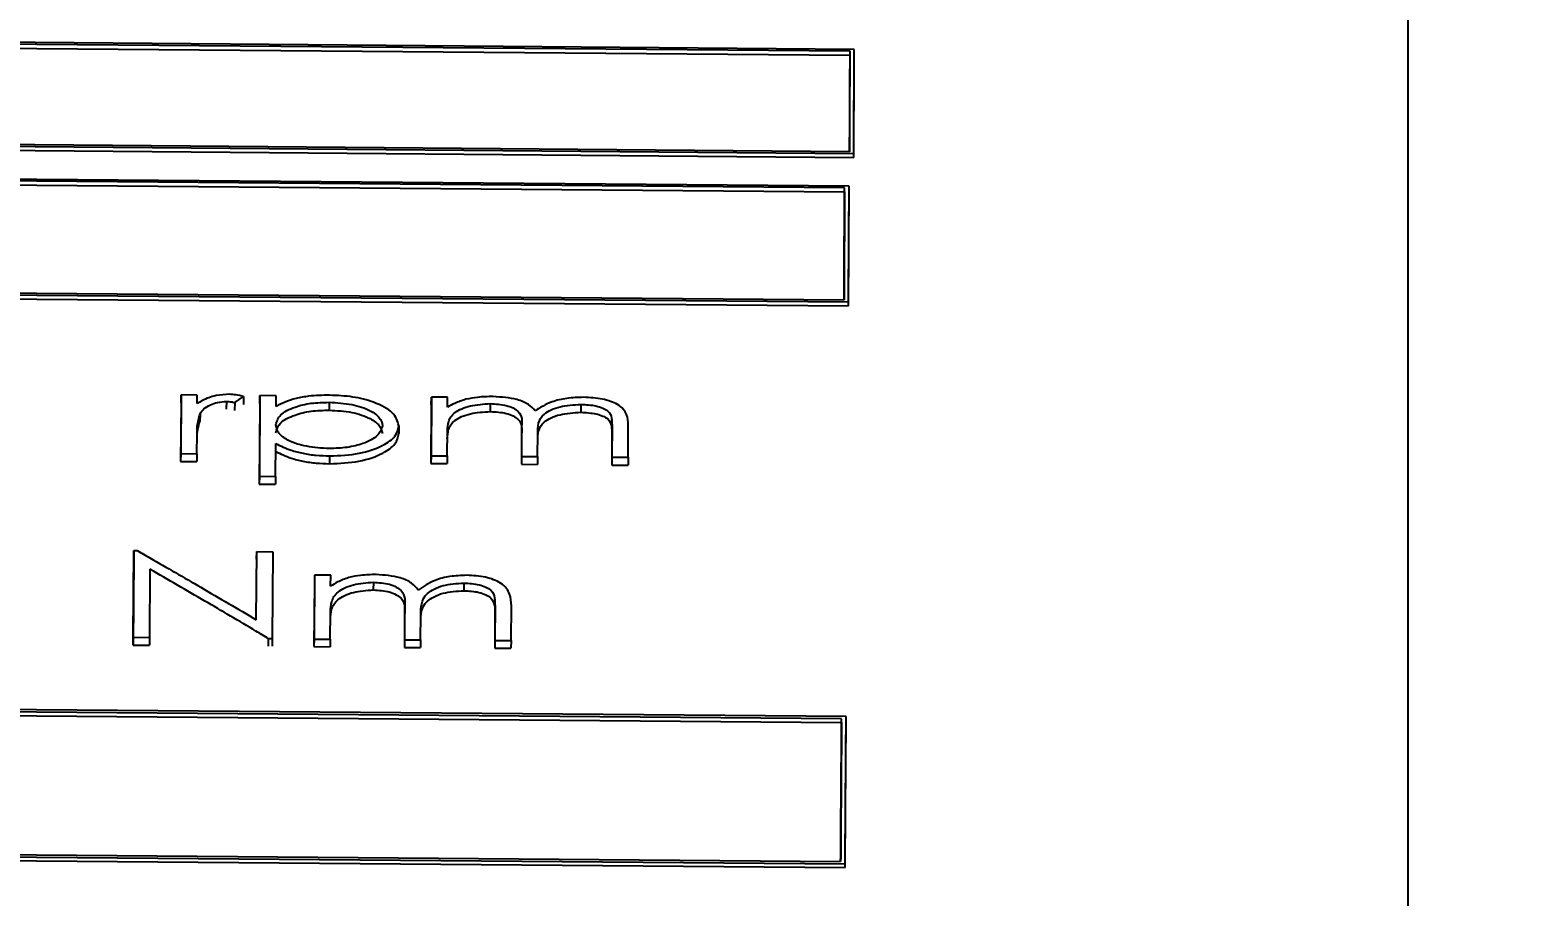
# Model space of a CAD drawing. Header units: millimetres. Extents: x 1726 to 4771, y 590 to 2743.
# Drawn here: x 2483.99 to 2500.41, y 2326.14 to 2335.73 of the extents above; entities that cross this region are included whole.
import ezdxf

# ---------------------------------------------------------------- set-up
doc = ezdxf.new("R2010")
doc.units = ezdxf.units.MM
doc.layers.add('AM_5', color=3, linetype='Continuous', lineweight=25)
doc.styles.add('SLDTEXTSTYLE1', font='txt.shx', dxfattribs={"width": 0.7, "bigfont": 'gbcbig.shx'})
doc.dimstyles.new('SLDDIMSTYLE12$0', dxfattribs={"dimtxt": 12, "dimasz": 10, "dimexe": 0, "dimexo": 0.0625, "dimgap": 0.875, "dimtad": 1, "dimdec": 1, "dimlfac": 1.8, "dimrnd": 1e-09, "dimzin": 12, "dimdsep": 46, "dimtxsty": 'SLDTEXTSTYLE1', "dimcen": 0.09, "dimdle": 8.16, "dimclrd": 3, "dimclre": 3, "dimadec": 0, "dimazin": 3, "dimtfac": 1, "dimtdec": 1, "dimtofl": 0, "dimtmove": 0, "dimatfit": 3, "dimfxl": 0, "dimfrac": 2, "dimtolj": 1, "dimlwd": 5, "dimlwe": 5, "dimarcsym": 0})

# ---------------------------------------------------------------- blocks, each defined once
blk = doc.blocks.new('*D50')
at = {"layer": 'AM_5', "color": 3, "lineweight": 5, "transparency": 16777216}
blk.add_line((2709.518, 2483.68), (2315.118, 2483.68), dxfattribs=at)
at = {"layer": 'AM_5', "color": 3, "linetype": 'Continuous', "lineweight": 5, "transparency": 16777216}
for p, q in [((2315.118, 2473.68), (2315.118, 2159.894)), ((2721.194, 2149.894), (2315.118, 2149.894))]:
    blk.add_line(p, q, dxfattribs=at)
at = {"layer": 'AM_5', "color": 3, "transparency": 16777216}
for points in [[(2313.452, 2473.68), (2316.785, 2473.68), (2315.118, 2483.68)], [(2313.452, 2159.894), (2316.785, 2159.894), (2315.118, 2149.894)]]:
    blk.add_solid(points, dxfattribs=at)
at = {"layer": 'Defpoints', "color": 0, "transparency": 16777216}
for p in [(2709.58, 2483.68), (2315.118, 2149.894), (2721.256, 2149.894)]:
    blk.add_point(p, dxfattribs=at)
at = {"layer": 'AM_5', "color": 0, "transparency": 16777216, "insert": (2300.529, 2316.787), "char_height": 12, "attachment_point": 5, "rotation": 90, "style": 'SLDTEXTSTYLE1'}
blk.add_mtext('\\A1;{\\H2.28571x;335}', dxfattribs=at)

msp = doc.modelspace()

# ---------------------------------------------------------------- linework, layer by layer
at = {"color": 7, "linetype": 'Continuous', "lineweight": 25}
for p, q in [((2499.237, 2279.921), (2499.237, 2340.534)), ((2493.11, 2335.508), (2471.128, 2335.691)), ((2471.178, 2335.674), (2493.06, 2335.492)), ((2471.177, 2335.628), (2493.06, 2335.445)), ((2493.06, 2335.492), (2493.06, 2335.445)), ((2493.105, 2334.43), (2493.11, 2335.462)), ((2471.122, 2334.542), (2493.105, 2334.358)), ((2493.055, 2334.377), (2471.172, 2334.56)), ((2471.122, 2334.496), (2493.104, 2334.313)), ((2493.104, 2334.313), (2493.105, 2334.358)), ((2493.104, 2334.313), (2493.104, 2334.354)), ((2493.053, 2333.996), (2471.07, 2334.179)), ((2493.003, 2333.977), (2471.12, 2334.16)), ((2471.12, 2334.114), (2493.002, 2333.932)), ((2493.002, 2333.932), (2493.003, 2333.977)), ((2493.046, 2332.788), (2493.052, 2333.951)), ((2471.064, 2332.898), (2493.046, 2332.715)), ((2471.114, 2332.918), (2492.996, 2332.736)), ((2471.063, 2332.854), (2493.045, 2332.67)), ((2493.045, 2332.67), (2493.046, 2332.715)), ((2493.045, 2332.67), (2493.046, 2332.713)), ((2485.662, 2331.597), (2485.658, 2330.949)), ((2485.662, 2331.685), (2485.659, 2331.036)), ((2485.662, 2331.597), (2485.662, 2331.685)), ((2485.842, 2331.683), (2485.662, 2331.685)), ((2485.841, 2331.589), (2485.842, 2331.683)), ((2486.164, 2331.613), (2486.163, 2331.526)), ((2486.256, 2331.601), (2486.255, 2331.514)), ((2486.256, 2331.601), (2486.355, 2331.668)), ((2486.355, 2331.668), (2486.354, 2331.581)), ((2486.533, 2331.59), (2486.528, 2330.698)), ((2486.534, 2331.678), (2486.529, 2330.785)), ((2486.533, 2331.59), (2486.534, 2331.678)), ((2486.714, 2331.676), (2486.534, 2331.678)), ((2486.713, 2331.557), (2486.714, 2331.676)), ((2487.302, 2331.604), (2487.301, 2331.517)), ((2488.431, 2331.574), (2488.427, 2330.926)), ((2488.432, 2331.662), (2488.428, 2331.013)), ((2488.431, 2331.574), (2488.432, 2331.662)), ((2488.611, 2331.66), (2488.432, 2331.662)), ((2488.61, 2331.549), (2488.611, 2331.66)), ((2489.083, 2331.589), (2489.083, 2331.501)), ((2490.085, 2331.581), (2490.084, 2331.494)), ((2485.873, 2331.477), (2485.872, 2331.39)), ((2485.838, 2331.034), (2485.84, 2331.255)), ((2488.071, 2331.345), (2488.07, 2331.258)), ((2488.607, 2331.011), (2488.609, 2331.287)), ((2489.429, 2331.25), (2489.427, 2330.918)), ((2489.43, 2331.337), (2489.428, 2331.004)), ((2489.43, 2331.337), (2489.429, 2331.25)), ((2489.607, 2331.003), (2489.609, 2331.258)), ((2490.429, 2331.263), (2490.427, 2330.909)), ((2490.43, 2331.351), (2490.428, 2330.996)), ((2490.43, 2331.351), (2490.429, 2331.263)), ((2490.607, 2330.995), (2490.609, 2331.349)), ((2490.609, 2331.348), (2490.609, 2331.35)), ((2486.709, 2330.783), (2486.711, 2331.146)), ((2485.659, 2331.036), (2485.658, 2330.949)), ((2485.658, 2330.949), (2485.837, 2330.948)), ((2485.659, 2331.036), (2485.838, 2331.034)), ((2485.838, 2331.034), (2485.837, 2330.948)), ((2487.306, 2331.011), (2487.305, 2330.924)), ((2488.428, 2331.013), (2488.427, 2330.926)), ((2488.427, 2330.926), (2488.607, 2330.925)), ((2488.428, 2331.013), (2488.607, 2331.011)), ((2488.607, 2331.011), (2488.607, 2330.925)), ((2489.428, 2331.004), (2489.427, 2330.918)), ((2489.427, 2330.918), (2489.607, 2330.916)), ((2489.428, 2331.004), (2489.607, 2331.003)), ((2489.607, 2331.003), (2489.607, 2330.917)), ((2490.428, 2330.996), (2490.427, 2330.909)), ((2490.427, 2330.909), (2490.607, 2330.908)), ((2490.428, 2330.996), (2490.607, 2330.995)), ((2490.607, 2330.995), (2490.607, 2330.908)), ((2486.529, 2330.785), (2486.528, 2330.698)), ((2486.529, 2330.785), (2486.709, 2330.783)), ((2486.709, 2330.783), (2486.708, 2330.697)), ((2486.528, 2330.698), (2486.708, 2330.697)), ((2485.134, 2329.001), (2485.14, 2329.963)), ((2485.14, 2329.963), (2485.139, 2329.878)), ((2485.14, 2329.963), (2485.177, 2329.963)), ((2486.494, 2329.198), (2486.499, 2329.952)), ((2486.498, 2329.867), (2486.499, 2329.952)), ((2486.499, 2329.952), (2486.678, 2329.95)), ((2486.678, 2329.95), (2486.672, 2328.988)), ((2485.139, 2329.878), (2485.133, 2328.917)), ((2485.318, 2329.758), (2485.313, 2328.999)), ((2487.137, 2329.606), (2487.133, 2328.9)), ((2487.138, 2329.691), (2487.134, 2328.984)), ((2487.138, 2329.691), (2487.137, 2329.606)), ((2487.318, 2329.69), (2487.138, 2329.691)), ((2487.317, 2329.568), (2487.318, 2329.69)), ((2487.79, 2329.612), (2487.789, 2329.527)), ((2488.791, 2329.604), (2488.79, 2329.519)), ((2487.313, 2328.983), (2487.315, 2329.283)), ((2488.135, 2329.253), (2488.133, 2328.892)), ((2488.136, 2329.338), (2488.134, 2328.976)), ((2488.136, 2329.338), (2488.135, 2329.253)), ((2488.313, 2328.974), (2488.315, 2329.252)), ((2489.135, 2329.269), (2489.133, 2328.884)), ((2489.136, 2329.353), (2489.134, 2328.968)), ((2489.136, 2329.353), (2489.135, 2329.269)), ((2489.313, 2328.966), (2489.316, 2329.351)), ((2489.316, 2329.351), (2489.316, 2329.353)), ((2485.133, 2328.917), (2485.134, 2329.001)), ((2485.313, 2328.999), (2485.134, 2329.001)), ((2485.313, 2328.999), (2485.313, 2328.916)), ((2486.631, 2328.905), (2486.631, 2328.988)), ((2486.672, 2328.988), (2486.631, 2328.988)), ((2486.672, 2328.988), (2486.672, 2328.904)), ((2487.134, 2328.984), (2487.133, 2328.9)), ((2487.134, 2328.984), (2487.313, 2328.983)), ((2487.313, 2328.983), (2487.313, 2328.899)), ((2488.134, 2328.976), (2488.133, 2328.892)), ((2488.134, 2328.976), (2488.313, 2328.974)), ((2488.313, 2328.974), (2488.312, 2328.891)), ((2489.134, 2328.968), (2489.133, 2328.884)), ((2489.134, 2328.968), (2489.313, 2328.966)), ((2489.313, 2328.966), (2489.312, 2328.882)), ((2485.133, 2328.917), (2485.313, 2328.915)), ((2487.133, 2328.9), (2487.313, 2328.899)), ((2488.133, 2328.892), (2488.312, 2328.89)), ((2489.133, 2328.884), (2489.312, 2328.882)), ((2493.019, 2328.125), (2470.887, 2328.309)), ((2492.969, 2328.1), (2470.937, 2328.284)), ((2470.936, 2328.242), (2492.969, 2328.059)), ((2492.969, 2328.059), (2492.969, 2328.1)), ((2493.009, 2326.573), (2493.019, 2328.084)), ((2470.876, 2326.639), (2493.009, 2326.455)), ((2470.877, 2326.68), (2493.009, 2326.495)), ((2470.927, 2326.706), (2492.959, 2326.522)), ((2493.009, 2326.455), (2493.009, 2326.533)), ((2493.009, 2326.455), (2493.009, 2326.495))]:
    msp.add_line(p, q, dxfattribs=at)
for points, knots in [([(2493.06, 2335.492), (2493.06, 2335.381), (2493.059, 2335.159), (2493.057, 2334.788), (2493.055, 2334.523), (2493.055, 2334.377)], [0, 0, 0, 0, 0.309667, 0.619335, 1, 1, 1, 1]), ([(2493.105, 2334.358), (2493.105, 2334.478), (2493.106, 2334.716), (2493.108, 2335.101), (2493.109, 2335.36), (2493.11, 2335.508)], [0, 0, 0, 0, 0.300086, 0.600172, 1, 1, 1, 1]), ([(2493.06, 2335.445), (2493.059, 2335.356), (2493.058, 2335.177), (2493.057, 2334.825), (2493.055, 2334.553), (2493.054, 2334.377)], [0, 0, 0, 0, 0.26049, 0.52098, 1, 1, 1, 1]), ([(2492.996, 2332.736), (2492.997, 2332.868), (2492.998, 2333.132), (2493, 2333.547), (2493.002, 2333.824), (2493.003, 2333.977)], [0, 0, 0, 0, 0.309667, 0.619335, 1, 1, 1, 1]), ([(2493.002, 2333.932), (2493.002, 2333.832), (2493.001, 2333.632), (2492.999, 2333.237), (2492.997, 2332.933), (2492.996, 2332.736)], [0, 0, 0, 0, 0.259179, 0.518357, 1, 1, 1, 1]), ([(2493.046, 2332.715), (2493.047, 2332.847), (2493.048, 2333.112), (2493.05, 2333.54), (2493.052, 2333.83), (2493.053, 2333.996)], [0, 0, 0, 0, 0.3000859, 0.6001718, 1, 1, 1, 1]), ([(2486.199, 2331.692), (2486.148, 2331.689), (2486.065, 2331.685), (2485.967, 2331.656), (2485.897, 2331.625), (2485.86, 2331.601), (2485.841, 2331.589)], [0, 0, 0, 0, 0.347887, 0.569141, 0.786135, 1, 1, 1, 1]), ([(2485.873, 2331.477), (2485.885, 2331.495), (2485.911, 2331.532), (2485.977, 2331.576), (2486.065, 2331.607), (2486.131, 2331.611), (2486.164, 2331.613)], [0, 0, 0, 0, 0.27091, 0.546501, 0.770523, 1, 1, 1, 1]), ([(2486.164, 2331.613), (2486.182, 2331.612), (2486.214, 2331.61), (2486.243, 2331.604), (2486.256, 2331.601)], [0, 0, 0, 0, 0.561605, 1, 1, 1, 1]), ([(2486.355, 2331.668), (2486.327, 2331.675), (2486.278, 2331.688), (2486.223, 2331.69), (2486.199, 2331.692)], [0, 0, 0, 0, 0.556713, 1, 1, 1, 1]), ([(2486.712, 2331.353), (2486.722, 2331.391), (2486.743, 2331.47), (2486.907, 2331.552), (2487.1, 2331.599), (2487.234, 2331.602), (2487.302, 2331.604)], [0, 0, 0, 0, 0.2666955, 0.5431546, 0.7692356, 1, 1, 1, 1]), ([(2487.304, 2331.682), (2487.226, 2331.681), (2487.099, 2331.678), (2486.933, 2331.648), (2486.81, 2331.609), (2486.745, 2331.575), (2486.713, 2331.557)], [0, 0, 0, 0, 0.346738, 0.568767, 0.786522, 1, 1, 1, 1]), ([(2487.302, 2331.604), (2487.388, 2331.599), (2487.555, 2331.589), (2487.75, 2331.522), (2487.869, 2331.436), (2487.884, 2331.375), (2487.891, 2331.345)], [0, 0, 0, 0, 0.292093, 0.575319, 0.790291, 1, 1, 1, 1]), ([(2488.071, 2331.345), (2488.057, 2331.395), (2488.028, 2331.497), (2487.814, 2331.604), (2487.566, 2331.671), (2487.392, 2331.678), (2487.304, 2331.682)], [0, 0, 0, 0, 0.26655, 0.543447, 0.769376, 1, 1, 1, 1]), ([(2488.609, 2331.287), (2488.611, 2331.322), (2488.614, 2331.392), (2488.666, 2331.48), (2488.765, 2331.534), (2488.892, 2331.577), (2489.008, 2331.584), (2489.083, 2331.589)], [0, 0, 0, 0, 0.241249, 0.48337, 0.613317, 0.746555, 1, 1, 1, 1]), ([(2488.814, 2331.637), (2488.771, 2331.623), (2488.694, 2331.598), (2488.636, 2331.564), (2488.61, 2331.549)], [0, 0, 0, 0, 0.564241, 1, 1, 1, 1]), ([(2489.115, 2331.667), (2489.056, 2331.666), (2488.952, 2331.664), (2488.856, 2331.645), (2488.814, 2331.637)], [0, 0, 0, 0, 0.562438, 1, 1, 1, 1]), ([(2489.083, 2331.589), (2489.145, 2331.585), (2489.238, 2331.579), (2489.34, 2331.543), (2489.442, 2331.47), (2489.435, 2331.396), (2489.43, 2331.337)], [0, 0, 0, 0, 0.254782, 0.388255, 0.517328, 1, 1, 1, 1]), ([(2489.579, 2331.509), (2489.558, 2331.533), (2489.515, 2331.583), (2489.355, 2331.65), (2489.207, 2331.661), (2489.115, 2331.667)], [0, 0, 0, 0, 0.269907, 0.547967, 1, 1, 1, 1]), ([(2490.116, 2331.659), (2490.054, 2331.657), (2489.929, 2331.652), (2489.73, 2331.605), (2489.636, 2331.545), (2489.579, 2331.509)], [0, 0, 0, 0, 0.288581, 0.57183, 1, 1, 1, 1]), ([(2489.609, 2331.258), (2489.609, 2331.335), (2489.609, 2331.432), (2489.753, 2331.522), (2489.883, 2331.569), (2490.005, 2331.576), (2490.085, 2331.581)], [0, 0, 0, 0, 0.482183, 0.612123, 0.745589, 1, 1, 1, 1]), ([(2490.085, 2331.581), (2490.142, 2331.578), (2490.231, 2331.573), (2490.33, 2331.541), (2490.405, 2331.498), (2490.428, 2331.429), (2490.429, 2331.377), (2490.43, 2331.351)], [0, 0, 0, 0, 0.254489, 0.388144, 0.517737, 0.758825, 1, 1, 1, 1]), ([(2490.609, 2331.349), (2490.608, 2331.389), (2490.606, 2331.47), (2490.517, 2331.58), (2490.327, 2331.647), (2490.187, 2331.655), (2490.116, 2331.659)], [0, 0, 0, 0, 0.270601, 0.542795, 0.767549, 1, 1, 1, 1]), ([(2485.84, 2331.255), (2485.839, 2331.284), (2485.839, 2331.358), (2485.86, 2331.432), (2485.873, 2331.477)], [0, 0, 0, 0, 0.3853236, 1, 1, 1, 1]), ([(2485.84, 2331.211), (2485.84, 2331.241), (2485.842, 2331.301), (2485.862, 2331.36), (2485.872, 2331.39)], [0, 0, 0, 0, 0.49814, 1, 1, 1, 1]), ([(2486.711, 2331.266), (2486.721, 2331.304), (2486.742, 2331.382), (2486.906, 2331.464), (2487.099, 2331.511), (2487.234, 2331.515), (2487.301, 2331.516)], [0, 0, 0, 0, 0.266526, 0.542946, 0.769104, 1, 1, 1, 1]), ([(2487.301, 2331.516), (2487.387, 2331.511), (2487.555, 2331.502), (2487.749, 2331.434), (2487.869, 2331.349), (2487.883, 2331.288), (2487.891, 2331.258)], [0, 0, 0, 0, 0.292251, 0.575528, 0.79043, 1, 1, 1, 1]), ([(2488.608, 2331.2), (2488.61, 2331.235), (2488.613, 2331.305), (2488.665, 2331.392), (2488.764, 2331.447), (2488.891, 2331.49), (2489.007, 2331.497), (2489.083, 2331.501)], [0, 0, 0, 0, 0.241122, 0.483147, 0.613095, 0.74638, 1, 1, 1, 1]), ([(2489.083, 2331.501), (2489.144, 2331.498), (2489.237, 2331.492), (2489.339, 2331.455), (2489.441, 2331.382), (2489.434, 2331.308), (2489.429, 2331.25)], [0, 0, 0, 0, 0.254971, 0.388493, 0.517558, 1, 1, 1, 1]), ([(2489.608, 2331.171), (2489.608, 2331.248), (2489.608, 2331.345), (2489.752, 2331.434), (2489.883, 2331.481), (2490.004, 2331.488), (2490.084, 2331.493)], [0, 0, 0, 0, 0.481957, 0.611894, 0.745406, 1, 1, 1, 1]), ([(2490.084, 2331.493), (2490.142, 2331.49), (2490.23, 2331.485), (2490.329, 2331.454), (2490.404, 2331.411), (2490.427, 2331.342), (2490.428, 2331.29), (2490.429, 2331.263)], [0, 0, 0, 0, 0.254672, 0.38838, 0.517972, 0.758953, 1, 1, 1, 1]), ([(2487.302, 2331.091), (2487.217, 2331.097), (2487.049, 2331.107), (2486.848, 2331.173), (2486.729, 2331.261), (2486.718, 2331.322), (2486.712, 2331.353)], [0, 0, 0, 0, 0.29205, 0.575873, 0.790375, 1, 1, 1, 1]), ([(2487.891, 2331.345), (2487.878, 2331.307), (2487.852, 2331.23), (2487.693, 2331.146), (2487.502, 2331.099), (2487.369, 2331.094), (2487.302, 2331.091)], [0, 0, 0, 0, 0.266814, 0.543252, 0.769388, 1, 1, 1, 1]), ([(2487.305, 2330.924), (2487.417, 2330.929), (2487.637, 2330.938), (2487.888, 2331.028), (2488.046, 2331.138), (2488.062, 2331.218), (2488.07, 2331.257)], [0, 0, 0, 0, 0.292232, 0.575516, 0.79028, 1, 1, 1, 1]), ([(2487.306, 2331.011), (2487.418, 2331.015), (2487.638, 2331.025), (2487.889, 2331.114), (2488.047, 2331.225), (2488.063, 2331.305), (2488.071, 2331.345)], [0, 0, 0, 0, 0.292071, 0.575308, 0.790142, 1, 1, 1, 1]), ([(2486.71, 2331.059), (2486.764, 2331.033), (2486.854, 2330.99), (2487.01, 2330.95), (2487.155, 2330.929), (2487.255, 2330.925), (2487.305, 2330.924)], [0, 0, 0, 0, 0.332096, 0.552068, 0.775251, 1, 1, 1, 1]), ([(2486.711, 2331.146), (2486.765, 2331.12), (2486.854, 2331.077), (2487.011, 2331.037), (2487.156, 2331.015), (2487.256, 2331.012), (2487.306, 2331.011)], [0, 0, 0, 0, 0.332189, 0.552163, 0.775308, 1, 1, 1, 1]), ([(2485.177, 2329.963), (2485.224, 2329.936), (2485.459, 2329.801), (2485.898, 2329.548), (2486.29, 2329.317), (2486.494, 2329.198)], [0, 0, 0, 0, 0.1070086, 0.5350447, 1, 1, 1, 1]), ([(2486.631, 2328.988), (2486.584, 2329.016), (2486.35, 2329.156), (2485.912, 2329.414), (2485.521, 2329.64), (2485.318, 2329.758)], [0, 0, 0, 0, 0.107249, 0.536248, 1, 1, 1, 1]), ([(2487.315, 2329.283), (2487.317, 2329.321), (2487.32, 2329.397), (2487.372, 2329.493), (2487.472, 2329.552), (2487.598, 2329.599), (2487.714, 2329.607), (2487.79, 2329.612)], [0, 0, 0, 0, 0.241252, 0.483375, 0.613284, 0.746483, 1, 1, 1, 1]), ([(2487.52, 2329.665), (2487.477, 2329.649), (2487.401, 2329.622), (2487.342, 2329.585), (2487.317, 2329.568)], [0, 0, 0, 0, 0.564241, 1, 1, 1, 1]), ([(2487.821, 2329.698), (2487.763, 2329.696), (2487.659, 2329.694), (2487.562, 2329.674), (2487.52, 2329.665)], [0, 0, 0, 0, 0.562438, 1, 1, 1, 1]), ([(2487.79, 2329.612), (2487.851, 2329.608), (2487.945, 2329.602), (2488.046, 2329.562), (2488.148, 2329.482), (2488.141, 2329.402), (2488.136, 2329.338)], [0, 0, 0, 0, 0.254867, 0.388287, 0.517309, 1, 1, 1, 1]), ([(2488.286, 2329.525), (2488.264, 2329.552), (2488.221, 2329.606), (2488.062, 2329.679), (2487.913, 2329.691), (2487.821, 2329.698)], [0, 0, 0, 0, 0.269907, 0.547967, 1, 1, 1, 1]), ([(2488.823, 2329.689), (2488.76, 2329.687), (2488.636, 2329.682), (2488.436, 2329.63), (2488.342, 2329.564), (2488.286, 2329.525)], [0, 0, 0, 0, 0.288581, 0.57183, 1, 1, 1, 1]), ([(2488.315, 2329.252), (2488.315, 2329.335), (2488.315, 2329.442), (2488.459, 2329.539), (2488.59, 2329.591), (2488.711, 2329.599), (2488.791, 2329.604)], [0, 0, 0, 0, 0.4821882, 0.6120908, 0.745518, 1, 1, 1, 1]), ([(2488.791, 2329.604), (2488.849, 2329.6), (2488.937, 2329.595), (2489.036, 2329.561), (2489.111, 2329.514), (2489.134, 2329.439), (2489.135, 2329.382), (2489.136, 2329.353)], [0, 0, 0, 0, 0.254576, 0.388176, 0.517715, 0.758814, 1, 1, 1, 1]), ([(2489.316, 2329.351), (2489.314, 2329.395), (2489.312, 2329.483), (2489.223, 2329.604), (2489.033, 2329.677), (2488.894, 2329.685), (2488.823, 2329.689)], [0, 0, 0, 0, 0.270601, 0.542795, 0.767549, 1, 1, 1, 1]), ([(2487.314, 2329.198), (2487.316, 2329.236), (2487.319, 2329.312), (2487.371, 2329.408), (2487.471, 2329.468), (2487.598, 2329.515), (2487.713, 2329.522), (2487.789, 2329.527)], [0, 0, 0, 0, 0.241124, 0.483152, 0.613062, 0.746307, 1, 1, 1, 1]), ([(2487.789, 2329.527), (2487.85, 2329.523), (2487.944, 2329.517), (2488.046, 2329.477), (2488.148, 2329.398), (2488.141, 2329.317), (2488.135, 2329.253)], [0, 0, 0, 0, 0.2550625, 0.3885336, 0.5175512, 1, 1, 1, 1]), ([(2488.314, 2329.167), (2488.314, 2329.251), (2488.314, 2329.357), (2488.458, 2329.455), (2488.589, 2329.506), (2488.71, 2329.514), (2488.79, 2329.519)], [0, 0, 0, 0, 0.481962, 0.611863, 0.745335, 1, 1, 1, 1]), ([(2488.79, 2329.519), (2488.848, 2329.516), (2488.936, 2329.511), (2489.035, 2329.476), (2489.11, 2329.429), (2489.133, 2329.354), (2489.135, 2329.297), (2489.135, 2329.269)], [0, 0, 0, 0, 0.254766, 0.388422, 0.517965, 0.75895, 1, 1, 1, 1]), ([(2493.009, 2326.495), (2493.01, 2326.662), (2493.012, 2326.995), (2493.015, 2327.54), (2493.018, 2327.912), (2493.019, 2328.125)], [0, 0, 0, 0, 0.300082, 0.600163, 1, 1, 1, 1]), ([(2492.959, 2326.522), (2492.96, 2326.689), (2492.962, 2327.022), (2492.966, 2327.549), (2492.968, 2327.904), (2492.969, 2328.1)], [0, 0, 0, 0, 0.309921, 0.619843, 1, 1, 1, 1]), ([(2492.969, 2328.059), (2492.968, 2327.93), (2492.966, 2327.673), (2492.963, 2327.164), (2492.961, 2326.776), (2492.959, 2326.522)], [0, 0, 0, 0, 0.256547, 0.513094, 1, 1, 1, 1])]:
    msp.add_open_spline(points, degree=3, knots=knots, dxfattribs=at)

# ---------------------------------------------------------------- dimensions: what is measured, and where the dimension line sits
at = {"layer": 'AM_5'}
dim = msp.add_linear_dim(base=(2315.118, 2149.894), p1=(2709.58, 2483.68), p2=(2721.256, 2149.894), angle=90, text='{\\H2.28571x;335}', dimstyle='SLDDIMSTYLE12$0', override={"dimlfac": 1}, dxfattribs=at)
dim.commit()
dim.dimension.update_dxf_attribs({"geometry": '*D50', "text_midpoint": (2300.529, 2316.787)})

doc.saveas('drawing.dxf')
